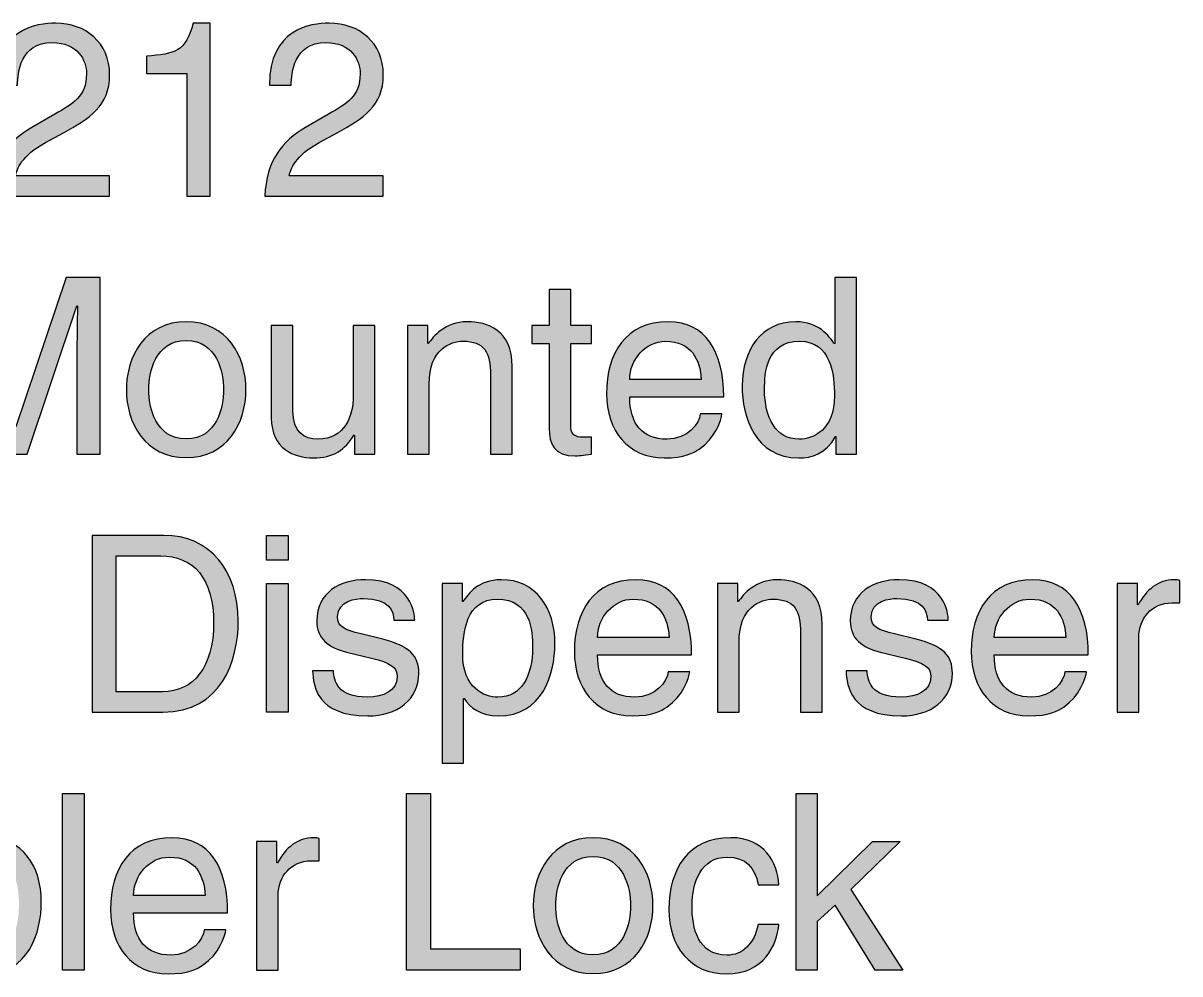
# Model space of a CAD drawing. Extents: x -2 to 117, y 23 to 140.
# Drawn here: x 49.05 to 83.87, y 23.27 to 51.87 of the extents above; entities that cross this region are included whole.
import ezdxf

# ---------------------------------------------------------------- set-up
doc = ezdxf.new("R2010")
doc.units = 0
doc.header["$MEASUREMENT"] = 0
doc.layers.add('MODEL_NAME', color=3, linetype='CONTINUOUS')

# ---------------------------------------------------------------- blocks, each defined once
blk = doc.blocks.new('AI9-BLK1')
at = {"layer": 'MODEL_NAME'}
h = blk.add_hatch(color=2, dxfattribs=at)
edge = h.paths.add_edge_path()
edge.add_spline(control_points=[(1.656, 12.377), (1.656, 14.073), (2.893, 14.244), (3.456, 14.244), (4.36, 14.244), (5.086, 13.659), (5.086, 12.688), (5.086, 11.755), (4.471, 11.362), (3.693, 10.947), (3.693, 10.947), (3.152, 10.651), (3.152, 10.651), (2.441, 10.258), (2.285, 9.851), (2.256, 9.651), (2.256, 9.651), (5.086, 9.651), (5.086, 9.651), (5.086, 9.651), (5.086, 9.036), (5.086, 9.036), (5.086, 9.036), (1.522, 9.036), (1.522, 9.036), (1.559, 10.117), (2.048, 10.695), (2.745, 11.103), (2.745, 11.103), (3.434, 11.503), (3.434, 11.503), (3.989, 11.821), (4.389, 12.036), (4.389, 12.718), (4.389, 13.133), (4.123, 13.659), (3.36, 13.659), (2.374, 13.659), (2.33, 12.74), (2.308, 12.377), (2.308, 12.377), (1.656, 12.377), (1.656, 12.377)], knot_values=[0, 0, 0, 0, 1, 1, 1, 2, 2, 2, 3, 3, 3, 4, 4, 4, 5, 5, 5, 6, 6, 6, 7, 7, 7, 8, 8, 8, 9, 9, 9, 10, 10, 10, 11, 11, 11, 12, 12, 12, 13, 13, 13, 14, 14, 14, 14], degree=3, periodic=0)
h = blk.add_hatch(color=2, dxfattribs=at)
edge = h.paths.add_edge_path()
edge.add_spline(control_points=[(8.108, 9.036), (8.108, 9.036), (7.412, 9.036), (7.412, 9.036), (7.412, 9.036), (7.412, 12.733), (7.412, 12.733), (7.412, 12.733), (6.197, 12.733), (6.197, 12.733), (6.197, 12.733), (6.197, 13.251), (6.197, 13.251), (7.042, 13.311), (7.39, 13.392), (7.597, 14.244), (7.597, 14.244), (8.108, 14.244), (8.108, 14.244), (8.108, 14.244), (8.108, 9.036), (8.108, 9.036)], knot_values=[0, 0, 0, 0, 1, 1, 1, 2, 2, 2, 3, 3, 3, 4, 4, 4, 5, 5, 5, 6, 6, 6, 7, 7, 7, 7], degree=3, periodic=0)
h = blk.add_hatch(color=2, dxfattribs=at)
edge = h.paths.add_edge_path()
edge.add_spline(control_points=[(9.894, 12.377), (9.894, 14.073), (11.131, 14.244), (11.694, 14.244), (12.598, 14.244), (13.324, 13.659), (13.324, 12.688), (13.324, 11.755), (12.709, 11.362), (11.931, 10.947), (11.931, 10.947), (11.39, 10.651), (11.39, 10.651), (10.679, 10.258), (10.523, 9.851), (10.494, 9.651), (10.494, 9.651), (13.324, 9.651), (13.324, 9.651), (13.324, 9.651), (13.324, 9.036), (13.324, 9.036), (13.324, 9.036), (9.76, 9.036), (9.76, 9.036), (9.798, 10.117), (10.286, 10.695), (10.983, 11.103), (10.983, 11.103), (11.672, 11.503), (11.672, 11.503), (12.227, 11.821), (12.627, 12.036), (12.627, 12.718), (12.627, 13.133), (12.361, 13.659), (11.598, 13.659), (10.612, 13.659), (10.568, 12.74), (10.546, 12.377), (10.546, 12.377), (9.894, 12.377), (9.894, 12.377)], knot_values=[0, 0, 0, 0, 1, 1, 1, 2, 2, 2, 3, 3, 3, 4, 4, 4, 5, 5, 5, 6, 6, 6, 7, 7, 7, 8, 8, 8, 9, 9, 9, 10, 10, 10, 11, 11, 11, 12, 12, 12, 13, 13, 13, 14, 14, 14, 14], degree=3, periodic=0)
h = blk.add_hatch(color=2, dxfattribs=at)
edge = h.paths.add_edge_path()
edge.add_spline(control_points=[(4.1, 1.275), (4.1, 1.275), (4.1, 4.416), (4.1, 4.416), (4.1, 4.572), (4.115, 5.246), (4.115, 5.742), (4.115, 5.742), (4.1, 5.742), (4.1, 5.742), (4.1, 5.742), (2.604, 1.275), (2.604, 1.275), (2.604, 1.275), (1.893, 1.275), (1.893, 1.275), (1.893, 1.275), (0.396, 5.735), (0.396, 5.735), (0.396, 5.735), (0.381, 5.735), (0.381, 5.735), (0.381, 5.246), (0.396, 4.572), (0.396, 4.416), (0.396, 4.416), (0.396, 1.275), (0.396, 1.275), (0.396, 1.275), (-0.3, 1.275), (-0.3, 1.275), (-0.3, 1.275), (-0.3, 6.594), (-0.3, 6.594), (-0.3, 6.594), (0.73, 6.594), (0.73, 6.594), (0.73, 6.594), (2.248, 2.097), (2.248, 2.097), (2.248, 2.097), (2.263, 2.097), (2.263, 2.097), (2.263, 2.097), (3.774, 6.594), (3.774, 6.594), (3.774, 6.594), (4.797, 6.594), (4.797, 6.594), (4.797, 6.594), (4.797, 1.275), (4.797, 1.275), (4.797, 1.275), (4.1, 1.275), (4.1, 1.275)], knot_values=[0, 0, 0, 0, 1, 1, 1, 2, 2, 2, 3, 3, 3, 4, 4, 4, 5, 5, 5, 6, 6, 6, 7, 7, 7, 8, 8, 8, 9, 9, 9, 10, 10, 10, 11, 11, 11, 12, 12, 12, 13, 13, 13, 14, 14, 14, 15, 15, 15, 16, 16, 16, 17, 17, 17, 18, 18, 18, 18], degree=3, periodic=0)
h = blk.add_hatch(color=2, dxfattribs=at)
edge = h.paths.add_edge_path(flags=16)
edge.add_spline(control_points=[(25.844, 1.727), (26.259, 1.727), (26.903, 2.001), (26.903, 3.031), (26.903, 3.66), (26.799, 4.675), (25.859, 4.675), (24.851, 4.675), (24.799, 3.72), (24.799, 3.223), (24.799, 2.371), (25.133, 1.727), (25.844, 1.727)], knot_values=[0, 0, 0, 0, 1, 1, 1, 2, 2, 2, 3, 3, 3, 4, 4, 4, 4], degree=3, periodic=0)
edge = h.paths.add_edge_path()
edge.add_spline(control_points=[(27.563, 1.275), (27.563, 1.275), (26.948, 1.275), (26.948, 1.275), (26.948, 1.275), (26.948, 1.808), (26.948, 1.808), (26.948, 1.808), (26.933, 1.808), (26.933, 1.808), (26.651, 1.282), (26.207, 1.164), (25.829, 1.164), (24.51, 1.164), (24.125, 2.401), (24.125, 3.327), (24.125, 4.416), (24.71, 5.26), (25.74, 5.26), (26.444, 5.26), (26.74, 4.823), (26.896, 4.601), (26.896, 4.601), (26.911, 4.601), (26.911, 4.601), (26.911, 4.601), (26.911, 6.594), (26.911, 6.594), (26.911, 6.594), (27.563, 6.594), (27.563, 6.594), (27.563, 6.594), (27.563, 1.275), (27.563, 1.275)], knot_values=[0, 0, 0, 0, 1, 1, 1, 2, 2, 2, 3, 3, 3, 4, 4, 4, 5, 5, 5, 6, 6, 6, 7, 7, 7, 8, 8, 8, 9, 9, 9, 10, 10, 10, 11, 11, 11, 11], degree=3, periodic=0)
h = blk.add_hatch(color=2, dxfattribs=at)
edge = h.paths.add_edge_path()
edge.add_spline(control_points=[(18.969, 4.609), (18.969, 4.609), (18.969, 2.09), (18.969, 2.09), (18.969, 1.786), (19.228, 1.786), (19.362, 1.786), (19.362, 1.786), (19.591, 1.786), (19.591, 1.786), (19.591, 1.786), (19.591, 1.275), (19.591, 1.275), (19.354, 1.253), (19.169, 1.223), (19.102, 1.223), (18.458, 1.223), (18.317, 1.586), (18.317, 2.053), (18.317, 2.053), (18.317, 4.609), (18.317, 4.609), (18.317, 4.609), (17.791, 4.609), (17.791, 4.609), (17.791, 4.609), (17.791, 5.149), (17.791, 5.149), (17.791, 5.149), (18.317, 5.149), (18.317, 5.149), (18.317, 5.149), (18.317, 6.231), (18.317, 6.231), (18.317, 6.231), (18.969, 6.231), (18.969, 6.231), (18.969, 6.231), (18.969, 5.149), (18.969, 5.149), (18.969, 5.149), (19.591, 5.149), (19.591, 5.149), (19.591, 5.149), (19.591, 4.609), (19.591, 4.609), (19.591, 4.609), (18.969, 4.609), (18.969, 4.609)], knot_values=[0, 0, 0, 0, 1, 1, 1, 2, 2, 2, 3, 3, 3, 4, 4, 4, 5, 5, 5, 6, 6, 6, 7, 7, 7, 8, 8, 8, 9, 9, 9, 10, 10, 10, 11, 11, 11, 12, 12, 12, 13, 13, 13, 14, 14, 14, 15, 15, 15, 16, 16, 16, 16], degree=3, periodic=0)
h = blk.add_hatch(color=2, dxfattribs=at)
edge = h.paths.add_edge_path(flags=16)
edge.add_spline(control_points=[(7.39, 1.734), (8.323, 1.734), (8.516, 2.697), (8.516, 3.216), (8.516, 3.734), (8.323, 4.697), (7.39, 4.697), (6.456, 4.697), (6.264, 3.734), (6.264, 3.216), (6.264, 2.697), (6.456, 1.734), (7.39, 1.734)], knot_values=[0, 0, 0, 0, 1, 1, 1, 2, 2, 2, 3, 3, 3, 4, 4, 4, 4], degree=3, periodic=0)
edge = h.paths.add_edge_path()
edge.add_spline(control_points=[(7.39, 5.26), (8.627, 5.26), (9.19, 4.216), (9.19, 3.216), (9.19, 2.216), (8.627, 1.171), (7.39, 1.171), (6.152, 1.171), (5.589, 2.216), (5.589, 3.216), (5.589, 4.216), (6.152, 5.26), (7.39, 5.26)], knot_values=[0, 0, 0, 0, 1, 1, 1, 2, 2, 2, 3, 3, 3, 4, 4, 4, 4], degree=3, periodic=0)
h = blk.add_hatch(color=2, dxfattribs=at)
edge = h.paths.add_edge_path()
edge.add_spline(control_points=[(17.206, 1.275), (17.206, 1.275), (16.554, 1.275), (16.554, 1.275), (16.554, 1.275), (16.554, 3.66), (16.554, 3.66), (16.554, 4.334), (16.361, 4.675), (15.724, 4.675), (15.353, 4.675), (14.702, 4.438), (14.702, 3.386), (14.702, 3.386), (14.702, 1.275), (14.702, 1.275), (14.702, 1.275), (14.05, 1.275), (14.05, 1.275), (14.05, 1.275), (14.05, 5.149), (14.05, 5.149), (14.05, 5.149), (14.665, 5.149), (14.665, 5.149), (14.665, 5.149), (14.665, 4.601), (14.665, 4.601), (14.665, 4.601), (14.68, 4.601), (14.68, 4.601), (14.82, 4.809), (15.183, 5.26), (15.85, 5.26), (16.45, 5.26), (17.206, 5.016), (17.206, 3.912), (17.206, 3.912), (17.206, 1.275), (17.206, 1.275)], knot_values=[0, 0, 0, 0, 1, 1, 1, 2, 2, 2, 3, 3, 3, 4, 4, 4, 5, 5, 5, 6, 6, 6, 7, 7, 7, 8, 8, 8, 9, 9, 9, 10, 10, 10, 11, 11, 11, 12, 12, 12, 13, 13, 13, 13], degree=3, periodic=0)
h = blk.add_hatch(color=2, dxfattribs=at)
edge = h.paths.add_edge_path(flags=16)
edge.add_spline(control_points=[(22.895, 3.519), (22.858, 4.12), (22.606, 4.675), (21.814, 4.675), (21.214, 4.675), (20.74, 4.12), (20.74, 3.519), (20.74, 3.519), (22.895, 3.519), (22.895, 3.519)], knot_values=[0, 0, 0, 0, 1, 1, 1, 2, 2, 2, 3, 3, 3, 3], degree=3, periodic=0)
edge = h.paths.add_edge_path()
edge.add_spline(control_points=[(23.518, 2.49), (23.495, 2.305), (23.318, 1.756), (22.829, 1.43), (22.651, 1.312), (22.399, 1.164), (21.777, 1.164), (20.688, 1.164), (20.043, 1.986), (20.043, 3.105), (20.043, 4.305), (20.621, 5.26), (21.903, 5.26), (23.021, 5.26), (23.569, 4.371), (23.569, 3.001), (23.569, 3.001), (20.74, 3.001), (20.74, 3.001), (20.74, 2.193), (21.117, 1.727), (21.865, 1.727), (22.48, 1.727), (22.843, 2.201), (22.866, 2.49), (22.866, 2.49), (23.518, 2.49), (23.518, 2.49)], knot_values=[0, 0, 0, 0, 1, 1, 1, 2, 2, 2, 3, 3, 3, 4, 4, 4, 5, 5, 5, 6, 6, 6, 7, 7, 7, 8, 8, 8, 9, 9, 9, 9], degree=3, periodic=0)
h = blk.add_hatch(color=2, dxfattribs=at)
edge = h.paths.add_edge_path()
edge.add_spline(control_points=[(12.457, 1.275), (12.457, 1.275), (12.457, 1.838), (12.457, 1.838), (12.457, 1.838), (12.442, 1.853), (12.442, 1.853), (12.168, 1.401), (11.835, 1.164), (11.212, 1.164), (10.642, 1.164), (9.953, 1.438), (9.953, 2.364), (9.953, 2.364), (9.953, 5.149), (9.953, 5.149), (9.953, 5.149), (10.605, 5.149), (10.605, 5.149), (10.605, 5.149), (10.605, 2.579), (10.605, 2.579), (10.605, 1.942), (10.931, 1.727), (11.353, 1.727), (12.175, 1.727), (12.42, 2.453), (12.42, 3.016), (12.42, 3.016), (12.42, 5.149), (12.42, 5.149), (12.42, 5.149), (13.072, 5.149), (13.072, 5.149), (13.072, 5.149), (13.072, 1.275), (13.072, 1.275), (13.072, 1.275), (12.457, 1.275), (12.457, 1.275)], knot_values=[0, 0, 0, 0, 1, 1, 1, 2, 2, 2, 3, 3, 3, 4, 4, 4, 5, 5, 5, 6, 6, 6, 7, 7, 7, 8, 8, 8, 9, 9, 9, 10, 10, 10, 11, 11, 11, 12, 12, 12, 13, 13, 13, 13], degree=3, periodic=0)
h = blk.add_hatch(color=2, dxfattribs=at)
edge = h.paths.add_edge_path(flags=16)
edge.add_spline(control_points=[(5.282, -5.871), (5.282, -5.871), (6.675, -5.871), (6.675, -5.871), (7.608, -5.871), (8.216, -5.138), (8.216, -3.797), (8.216, -2.456), (7.601, -1.782), (6.623, -1.782), (6.623, -1.782), (5.282, -1.782), (5.282, -1.782), (5.282, -1.782), (5.282, -5.871), (5.282, -5.871)], knot_values=[0, 0, 0, 0, 1, 1, 1, 2, 2, 2, 3, 3, 3, 4, 4, 4, 5, 5, 5, 5], degree=3, periodic=0)
edge = h.paths.add_edge_path()
edge.add_spline(control_points=[(4.563, -1.167), (4.563, -1.167), (6.719, -1.167), (6.719, -1.167), (8.105, -1.167), (8.957, -2.219), (8.957, -3.753), (8.957, -4.945), (8.438, -6.486), (6.69, -6.486), (6.69, -6.486), (4.563, -6.486), (4.563, -6.486), (4.563, -6.486), (4.563, -1.167), (4.563, -1.167)], knot_values=[0, 0, 0, 0, 1, 1, 1, 2, 2, 2, 3, 3, 3, 4, 4, 4, 5, 5, 5, 5], degree=3, periodic=0)
h = blk.add_hatch(color=2, dxfattribs=at)
edge = h.paths.add_edge_path()
edge.add_spline(control_points=[(10.46, -6.486), (10.46, -6.486), (9.809, -6.486), (9.809, -6.486), (9.809, -6.486), (9.809, -2.612), (9.809, -2.612), (9.809, -2.612), (10.46, -2.612), (10.46, -2.612), (10.46, -2.612), (10.46, -6.486), (10.46, -6.486)], knot_values=[0, 0, 0, 0, 1, 1, 1, 2, 2, 2, 3, 3, 3, 4, 4, 4, 4], degree=3, periodic=0)
edge = h.paths.add_edge_path()
edge.add_spline(control_points=[(9.809, -1.908), (9.809, -1.908), (9.809, -1.167), (9.809, -1.167), (9.809, -1.167), (10.46, -1.167), (10.46, -1.167), (10.46, -1.167), (10.46, -1.908), (10.46, -1.908), (10.46, -1.908), (9.809, -1.908), (9.809, -1.908)], knot_values=[0, 0, 0, 0, 1, 1, 1, 2, 2, 2, 3, 3, 3, 4, 4, 4, 4], degree=3, periodic=0)
h = blk.add_hatch(color=2, dxfattribs=at)
edge = h.paths.add_edge_path()
edge.add_spline(control_points=[(13.639, -3.716), (13.631, -3.471), (13.542, -3.064), (12.72, -3.064), (12.52, -3.064), (11.949, -3.13), (11.949, -3.612), (11.949, -3.93), (12.15, -4.004), (12.653, -4.13), (12.653, -4.13), (13.305, -4.294), (13.305, -4.294), (14.113, -4.494), (14.394, -4.79), (14.394, -5.316), (14.394, -6.116), (13.735, -6.597), (12.861, -6.597), (11.327, -6.597), (11.216, -5.708), (11.194, -5.242), (11.194, -5.242), (11.824, -5.242), (11.824, -5.242), (11.846, -5.545), (11.935, -6.035), (12.853, -6.035), (13.32, -6.035), (13.742, -5.849), (13.742, -5.42), (13.742, -5.108), (13.527, -5.005), (12.972, -4.864), (12.972, -4.864), (12.216, -4.679), (12.216, -4.679), (11.675, -4.545), (11.32, -4.271), (11.32, -3.738), (11.32, -2.886), (12.023, -2.501), (12.787, -2.501), (14.172, -2.501), (14.268, -3.523), (14.268, -3.716), (14.268, -3.716), (13.639, -3.716), (13.639, -3.716)], knot_values=[0, 0, 0, 0, 1, 1, 1, 2, 2, 2, 3, 3, 3, 4, 4, 4, 5, 5, 5, 6, 6, 6, 7, 7, 7, 8, 8, 8, 9, 9, 9, 10, 10, 10, 11, 11, 11, 12, 12, 12, 13, 13, 13, 14, 14, 14, 15, 15, 15, 16, 16, 16, 16], degree=3, periodic=0)
h = blk.add_hatch(color=2, dxfattribs=at)
edge = h.paths.add_edge_path(flags=16)
edge.add_spline(control_points=[(16.772, -6.035), (17.484, -6.035), (17.817, -5.39), (17.817, -4.538), (17.817, -4.042), (17.765, -3.086), (16.757, -3.086), (15.817, -3.086), (15.713, -4.101), (15.713, -4.731), (15.713, -5.76), (16.357, -6.035), (16.772, -6.035)], knot_values=[0, 0, 0, 0, 1, 1, 1, 2, 2, 2, 3, 3, 3, 4, 4, 4, 4], degree=3, periodic=0)
edge = h.paths.add_edge_path()
edge.add_spline(control_points=[(15.091, -2.612), (15.091, -2.612), (15.706, -2.612), (15.706, -2.612), (15.706, -2.612), (15.706, -3.16), (15.706, -3.16), (15.706, -3.16), (15.72, -3.16), (15.72, -3.16), (15.876, -2.938), (16.172, -2.501), (16.876, -2.501), (17.906, -2.501), (18.491, -3.345), (18.491, -4.434), (18.491, -5.36), (18.106, -6.597), (16.787, -6.597), (16.269, -6.597), (15.928, -6.353), (15.757, -6.079), (15.757, -6.079), (15.742, -6.079), (15.742, -6.079), (15.742, -6.079), (15.742, -8.02), (15.742, -8.02), (15.742, -8.02), (15.091, -8.02), (15.091, -8.02), (15.091, -8.02), (15.091, -2.612), (15.091, -2.612)], knot_values=[0, 0, 0, 0, 1, 1, 1, 2, 2, 2, 3, 3, 3, 4, 4, 4, 5, 5, 5, 6, 6, 6, 7, 7, 7, 8, 8, 8, 9, 9, 9, 10, 10, 10, 11, 11, 11, 11], degree=3, periodic=0)
h = blk.add_hatch(color=2, dxfattribs=at)
edge = h.paths.add_edge_path(flags=16)
edge.add_spline(control_points=[(21.928, -4.242), (21.891, -3.642), (21.639, -3.086), (20.847, -3.086), (20.247, -3.086), (19.773, -3.642), (19.773, -4.242), (19.773, -4.242), (21.928, -4.242), (21.928, -4.242)], knot_values=[0, 0, 0, 0, 1, 1, 1, 2, 2, 2, 3, 3, 3, 3], degree=3, periodic=0)
edge = h.paths.add_edge_path()
edge.add_spline(control_points=[(22.551, -5.271), (22.529, -5.457), (22.351, -6.005), (21.862, -6.331), (21.684, -6.449), (21.432, -6.597), (20.81, -6.597), (19.721, -6.597), (19.076, -5.775), (19.076, -4.656), (19.076, -3.456), (19.654, -2.501), (20.936, -2.501), (22.055, -2.501), (22.603, -3.39), (22.603, -4.76), (22.603, -4.76), (19.773, -4.76), (19.773, -4.76), (19.773, -5.568), (20.15, -6.035), (20.899, -6.035), (21.514, -6.035), (21.876, -5.56), (21.899, -5.271), (21.899, -5.271), (22.551, -5.271), (22.551, -5.271)], knot_values=[0, 0, 0, 0, 1, 1, 1, 2, 2, 2, 3, 3, 3, 4, 4, 4, 5, 5, 5, 6, 6, 6, 7, 7, 7, 8, 8, 8, 9, 9, 9, 9], degree=3, periodic=0)
h = blk.add_hatch(color=2, dxfattribs=at)
edge = h.paths.add_edge_path()
edge.add_spline(control_points=[(26.536, -6.486), (26.536, -6.486), (25.884, -6.486), (25.884, -6.486), (25.884, -6.486), (25.884, -4.101), (25.884, -4.101), (25.884, -3.427), (25.692, -3.086), (25.055, -3.086), (24.684, -3.086), (24.032, -3.323), (24.032, -4.375), (24.032, -4.375), (24.032, -6.486), (24.032, -6.486), (24.032, -6.486), (23.381, -6.486), (23.381, -6.486), (23.381, -6.486), (23.381, -2.612), (23.381, -2.612), (23.381, -2.612), (23.996, -2.612), (23.996, -2.612), (23.996, -2.612), (23.996, -3.16), (23.996, -3.16), (23.996, -3.16), (24.01, -3.16), (24.01, -3.16), (24.151, -2.953), (24.514, -2.501), (25.181, -2.501), (25.781, -2.501), (26.536, -2.745), (26.536, -3.849), (26.536, -3.849), (26.536, -6.486), (26.536, -6.486)], knot_values=[0, 0, 0, 0, 1, 1, 1, 2, 2, 2, 3, 3, 3, 4, 4, 4, 5, 5, 5, 6, 6, 6, 7, 7, 7, 8, 8, 8, 9, 9, 9, 10, 10, 10, 11, 11, 11, 12, 12, 12, 13, 13, 13, 13], degree=3, periodic=0)
h = blk.add_hatch(color=2, dxfattribs=at)
edge = h.paths.add_edge_path()
edge.add_spline(control_points=[(29.7, -3.716), (29.692, -3.471), (29.603, -3.064), (28.781, -3.064), (28.581, -3.064), (28.011, -3.13), (28.011, -3.612), (28.011, -3.93), (28.211, -4.004), (28.715, -4.13), (28.715, -4.13), (29.366, -4.294), (29.366, -4.294), (30.174, -4.494), (30.455, -4.79), (30.455, -5.316), (30.455, -6.116), (29.796, -6.597), (28.922, -6.597), (27.388, -6.597), (27.277, -5.708), (27.255, -5.242), (27.255, -5.242), (27.885, -5.242), (27.885, -5.242), (27.907, -5.545), (27.996, -6.035), (28.914, -6.035), (29.381, -6.035), (29.804, -5.849), (29.804, -5.42), (29.804, -5.108), (29.589, -5.005), (29.033, -4.864), (29.033, -4.864), (28.277, -4.679), (28.277, -4.679), (27.737, -4.545), (27.381, -4.271), (27.381, -3.738), (27.381, -2.886), (28.085, -2.501), (28.848, -2.501), (30.233, -2.501), (30.329, -3.523), (30.329, -3.716), (30.329, -3.716), (29.7, -3.716), (29.7, -3.716)], knot_values=[0, 0, 0, 0, 1, 1, 1, 2, 2, 2, 3, 3, 3, 4, 4, 4, 5, 5, 5, 6, 6, 6, 7, 7, 7, 8, 8, 8, 9, 9, 9, 10, 10, 10, 11, 11, 11, 12, 12, 12, 13, 13, 13, 14, 14, 14, 15, 15, 15, 16, 16, 16, 16], degree=3, periodic=0)
h = blk.add_hatch(color=2, dxfattribs=at)
edge = h.paths.add_edge_path(flags=16)
edge.add_spline(control_points=[(33.871, -4.242), (33.834, -3.642), (33.582, -3.086), (32.789, -3.086), (32.189, -3.086), (31.715, -3.642), (31.715, -4.242), (31.715, -4.242), (33.871, -4.242), (33.871, -4.242)], knot_values=[0, 0, 0, 0, 1, 1, 1, 2, 2, 2, 3, 3, 3, 3], degree=3, periodic=0)
edge = h.paths.add_edge_path()
edge.add_spline(control_points=[(34.493, -5.271), (34.471, -5.457), (34.293, -6.005), (33.804, -6.331), (33.626, -6.449), (33.374, -6.597), (32.752, -6.597), (31.663, -6.597), (31.018, -5.775), (31.018, -4.656), (31.018, -3.456), (31.596, -2.501), (32.878, -2.501), (33.997, -2.501), (34.545, -3.39), (34.545, -4.76), (34.545, -4.76), (31.715, -4.76), (31.715, -4.76), (31.715, -5.568), (32.093, -6.035), (32.841, -6.035), (33.456, -6.035), (33.819, -5.56), (33.841, -5.271), (33.841, -5.271), (34.493, -5.271), (34.493, -5.271)], knot_values=[0, 0, 0, 0, 1, 1, 1, 2, 2, 2, 3, 3, 3, 4, 4, 4, 5, 5, 5, 6, 6, 6, 7, 7, 7, 8, 8, 8, 9, 9, 9, 9], degree=3, periodic=0)
h = blk.add_hatch(color=2, dxfattribs=at)
edge = h.paths.add_edge_path()
edge.add_spline(control_points=[(36.064, -6.486), (36.064, -6.486), (35.412, -6.486), (35.412, -6.486), (35.412, -6.486), (35.412, -2.612), (35.412, -2.612), (35.412, -2.612), (36.026, -2.612), (36.026, -2.612), (36.026, -2.612), (36.026, -3.256), (36.026, -3.256), (36.026, -3.256), (36.041, -3.256), (36.041, -3.256), (36.301, -2.804), (36.641, -2.501), (37.13, -2.501), (37.212, -2.501), (37.249, -2.508), (37.301, -2.523), (37.301, -2.523), (37.301, -3.197), (37.301, -3.197), (37.301, -3.197), (37.056, -3.197), (37.056, -3.197), (36.449, -3.197), (36.064, -3.671), (36.064, -4.234), (36.064, -4.234), (36.064, -6.486), (36.064, -6.486)], knot_values=[0, 0, 0, 0, 1, 1, 1, 2, 2, 2, 3, 3, 3, 4, 4, 4, 5, 5, 5, 6, 6, 6, 7, 7, 7, 8, 8, 8, 9, 9, 9, 10, 10, 10, 11, 11, 11, 11], degree=3, periodic=0)
h = blk.add_hatch(color=2, dxfattribs=at)
edge = h.paths.add_edge_path(flags=16)
edge.add_spline(control_points=[(1.296, -10.847), (0.355, -10.847), (0.252, -11.862), (0.252, -12.492), (0.252, -13.521), (0.896, -13.796), (1.311, -13.796), (2.022, -13.796), (2.356, -13.151), (2.356, -12.299), (2.356, -11.803), (2.304, -10.847), (1.296, -10.847)], knot_values=[0, 0, 0, 0, 1, 1, 1, 2, 2, 2, 3, 3, 3, 4, 4, 4, 4], degree=3, periodic=0)
edge = h.paths.add_edge_path()
edge.add_spline(control_points=[(-0.371, -14.247), (-0.371, -14.247), (-0.371, -8.928), (-0.371, -8.928), (-0.371, -8.928), (0.281, -8.928), (0.281, -8.928), (0.281, -8.928), (0.281, -10.862), (0.281, -10.862), (0.281, -10.862), (0.296, -10.862), (0.296, -10.862), (0.578, -10.454), (0.963, -10.269), (1.415, -10.262), (2.445, -10.262), (3.03, -11.106), (3.03, -12.195), (3.03, -13.121), (2.645, -14.359), (1.326, -14.359), (0.667, -14.359), (0.392, -13.981), (0.259, -13.766), (0.259, -13.766), (0.244, -13.766), (0.244, -13.766), (0.244, -13.766), (0.244, -14.247), (0.244, -14.247), (0.244, -14.247), (-0.371, -14.247), (-0.371, -14.247)], knot_values=[0, 0, 0, 0, 1, 1, 1, 2, 2, 2, 3, 3, 3, 4, 4, 4, 5, 5, 5, 6, 6, 6, 7, 7, 7, 8, 8, 8, 9, 9, 9, 10, 10, 10, 11, 11, 11, 11], degree=3, periodic=0)
h = blk.add_hatch(color=2, dxfattribs=at)
edge = h.paths.add_edge_path()
edge.add_spline(control_points=[(4.319, -14.247), (4.319, -14.247), (3.667, -14.247), (3.667, -14.247), (3.667, -14.247), (3.667, -8.928), (3.667, -8.928), (3.667, -8.928), (4.319, -8.928), (4.319, -8.928), (4.319, -8.928), (4.319, -14.247), (4.319, -14.247)], knot_values=[0, 0, 0, 0, 1, 1, 1, 2, 2, 2, 3, 3, 3, 4, 4, 4, 4], degree=3, periodic=0)
h = blk.add_hatch(color=2, dxfattribs=at)
edge = h.paths.add_edge_path()
edge.add_spline(control_points=[(14.742, -13.61), (14.742, -13.61), (17.439, -13.61), (17.439, -13.61), (17.439, -13.61), (17.439, -14.247), (17.439, -14.247), (17.439, -14.247), (14.024, -14.247), (14.024, -14.247), (14.024, -14.247), (14.024, -8.928), (14.024, -8.928), (14.024, -8.928), (14.742, -8.928), (14.742, -8.928), (14.742, -8.928), (14.742, -13.61), (14.742, -13.61)], knot_values=[0, 0, 0, 0, 1, 1, 1, 2, 2, 2, 3, 3, 3, 4, 4, 4, 5, 5, 5, 6, 6, 6, 6], degree=3, periodic=0)
h = blk.add_hatch(color=2, dxfattribs=at)
edge = h.paths.add_edge_path()
edge.add_spline(control_points=[(28.966, -14.247), (28.966, -14.247), (28.129, -14.247), (28.129, -14.247), (28.129, -14.247), (26.922, -12.291), (26.922, -12.291), (26.922, -12.291), (26.381, -12.781), (26.381, -12.781), (26.381, -12.781), (26.381, -14.247), (26.381, -14.247), (26.381, -14.247), (25.751, -14.247), (25.751, -14.247), (25.751, -14.247), (25.751, -8.928), (25.751, -8.928), (25.751, -8.928), (26.381, -8.928), (26.381, -8.928), (26.381, -8.928), (26.381, -12.01), (26.381, -12.01), (26.381, -12.01), (28.048, -10.373), (28.048, -10.373), (28.048, -10.373), (28.878, -10.373), (28.878, -10.373), (28.878, -10.373), (27.396, -11.817), (27.396, -11.817), (27.396, -11.817), (28.966, -14.247), (28.966, -14.247)], knot_values=[0, 0, 0, 0, 1, 1, 1, 2, 2, 2, 3, 3, 3, 4, 4, 4, 5, 5, 5, 6, 6, 6, 7, 7, 7, 8, 8, 8, 9, 9, 9, 10, 10, 10, 11, 11, 11, 12, 12, 12, 12], degree=3, periodic=0)
h = blk.add_hatch(color=2, dxfattribs=at)
edge = h.paths.add_edge_path(flags=16)
edge.add_spline(control_points=[(7.964, -12.003), (7.927, -11.403), (7.675, -10.847), (6.882, -10.847), (6.282, -10.847), (5.808, -11.403), (5.808, -12.003), (5.808, -12.003), (7.964, -12.003), (7.964, -12.003)], knot_values=[0, 0, 0, 0, 1, 1, 1, 2, 2, 2, 3, 3, 3, 3], degree=3, periodic=0)
edge = h.paths.add_edge_path()
edge.add_spline(control_points=[(8.586, -13.033), (8.564, -13.218), (8.386, -13.766), (7.897, -14.092), (7.719, -14.21), (7.467, -14.359), (6.845, -14.359), (5.756, -14.359), (5.112, -13.536), (5.112, -12.418), (5.112, -11.217), (5.689, -10.262), (6.971, -10.262), (8.09, -10.262), (8.638, -11.151), (8.638, -12.521), (8.638, -12.521), (5.808, -12.521), (5.808, -12.521), (5.808, -13.329), (6.186, -13.796), (6.934, -13.796), (7.549, -13.796), (7.912, -13.321), (7.934, -13.033), (7.934, -13.033), (8.586, -13.033), (8.586, -13.033)], knot_values=[0, 0, 0, 0, 1, 1, 1, 2, 2, 2, 3, 3, 3, 4, 4, 4, 5, 5, 5, 6, 6, 6, 7, 7, 7, 8, 8, 8, 9, 9, 9, 9], degree=3, periodic=0)
h = blk.add_hatch(color=2, dxfattribs=at)
edge = h.paths.add_edge_path()
edge.add_spline(control_points=[(10.157, -14.247), (10.157, -14.247), (9.505, -14.247), (9.505, -14.247), (9.505, -14.247), (9.505, -10.373), (9.505, -10.373), (9.505, -10.373), (10.12, -10.373), (10.12, -10.373), (10.12, -10.373), (10.12, -11.018), (10.12, -11.018), (10.12, -11.018), (10.135, -11.018), (10.135, -11.018), (10.394, -10.566), (10.735, -10.262), (11.224, -10.262), (11.305, -10.262), (11.342, -10.269), (11.394, -10.284), (11.394, -10.284), (11.394, -10.958), (11.394, -10.958), (11.394, -10.958), (11.149, -10.958), (11.149, -10.958), (10.542, -10.958), (10.157, -11.432), (10.157, -11.995), (10.157, -11.995), (10.157, -14.247), (10.157, -14.247)], knot_values=[0, 0, 0, 0, 1, 1, 1, 2, 2, 2, 3, 3, 3, 4, 4, 4, 5, 5, 5, 6, 6, 6, 7, 7, 7, 8, 8, 8, 9, 9, 9, 10, 10, 10, 11, 11, 11, 11], degree=3, periodic=0)
h = blk.add_hatch(color=2, dxfattribs=at)
edge = h.paths.add_edge_path(flags=16)
edge.add_spline(control_points=[(19.639, -13.788), (20.573, -13.788), (20.765, -12.825), (20.765, -12.306), (20.765, -11.788), (20.573, -10.825), (19.639, -10.825), (18.706, -10.825), (18.513, -11.788), (18.513, -12.306), (18.513, -12.825), (18.706, -13.788), (19.639, -13.788)], knot_values=[0, 0, 0, 0, 1, 1, 1, 2, 2, 2, 3, 3, 3, 4, 4, 4, 4], degree=3, periodic=0)
edge = h.paths.add_edge_path()
edge.add_spline(control_points=[(19.639, -10.262), (20.876, -10.262), (21.44, -11.306), (21.44, -12.306), (21.44, -13.307), (20.876, -14.351), (19.639, -14.351), (18.402, -14.351), (17.839, -13.307), (17.839, -12.306), (17.839, -11.306), (18.402, -10.262), (19.639, -10.262)], knot_values=[0, 0, 0, 0, 1, 1, 1, 2, 2, 2, 3, 3, 3, 4, 4, 4, 4], degree=3, periodic=0)
h = blk.add_hatch(color=2, dxfattribs=at)
edge = h.paths.add_edge_path()
edge.add_spline(control_points=[(24.603, -11.677), (24.521, -11.158), (24.233, -10.847), (23.684, -10.847), (22.877, -10.847), (22.617, -11.618), (22.617, -12.306), (22.617, -12.973), (22.78, -13.796), (23.677, -13.796), (24.114, -13.796), (24.492, -13.47), (24.603, -12.877), (24.603, -12.877), (25.233, -12.877), (25.233, -12.877), (25.166, -13.492), (24.788, -14.359), (23.654, -14.359), (22.565, -14.359), (21.921, -13.536), (21.921, -12.418), (21.921, -11.217), (22.499, -10.262), (23.781, -10.262), (24.795, -10.262), (25.181, -11.003), (25.233, -11.677), (25.233, -11.677), (24.603, -11.677), (24.603, -11.677)], knot_values=[0, 0, 0, 0, 1, 1, 1, 2, 2, 2, 3, 3, 3, 4, 4, 4, 5, 5, 5, 6, 6, 6, 7, 7, 7, 8, 8, 8, 9, 9, 9, 10, 10, 10, 10], degree=3, periodic=0)
at = {"layer": 'MODEL_NAME', "color": 2}
for points in [[(9.809, -1.908), (9.809, -1.167), (10.46, -1.167), (10.46, -1.908)], [(10.46, -6.486), (9.809, -6.486), (9.809, -2.612), (10.46, -2.612)], [(4.319, -14.247), (3.667, -14.247), (3.667, -8.928), (4.319, -8.928)], [(14.742, -13.61), (17.439, -13.61), (17.439, -14.247), (14.024, -14.247), (14.024, -8.928), (14.742, -8.928)], [(28.966, -14.247), (28.129, -14.247), (26.922, -12.291), (26.381, -12.781), (26.381, -14.247), (25.751, -14.247), (25.751, -8.928), (26.381, -8.928), (26.381, -12.01), (28.048, -10.373), (28.878, -10.373), (27.396, -11.817)]]:
    blk.add_lwpolyline(points, close=True, dxfattribs=at)
for points, knots in [([(1.656, 12.377), (1.656, 14.073), (2.893, 14.244), (3.456, 14.244), (4.36, 14.244), (5.086, 13.659), (5.086, 12.688), (5.086, 11.755), (4.471, 11.362), (3.693, 10.947), (3.693, 10.947), (3.152, 10.651), (3.152, 10.651), (2.441, 10.258), (2.285, 9.851), (2.256, 9.651), (2.256, 9.651), (5.086, 9.651), (5.086, 9.651), (5.086, 9.651), (5.086, 9.036), (5.086, 9.036), (5.086, 9.036), (1.522, 9.036), (1.522, 9.036), (1.559, 10.117), (2.048, 10.695), (2.745, 11.103), (2.745, 11.103), (3.434, 11.503), (3.434, 11.503), (3.989, 11.821), (4.389, 12.036), (4.389, 12.718), (4.389, 13.133), (4.123, 13.659), (3.36, 13.659), (2.374, 13.659), (2.33, 12.74), (2.308, 12.377), (2.308, 12.377), (1.656, 12.377), (1.656, 12.377)], [0, 0, 0, 0, 1, 1, 1, 2, 2, 2, 3, 3, 3, 4, 4, 4, 5, 5, 5, 6, 6, 6, 7, 7, 7, 8, 8, 8, 9, 9, 9, 10, 10, 10, 11, 11, 11, 12, 12, 12, 13, 13, 13, 14, 14, 14, 14]), ([(8.108, 9.036), (8.108, 9.036), (7.412, 9.036), (7.412, 9.036), (7.412, 9.036), (7.412, 12.733), (7.412, 12.733), (7.412, 12.733), (6.197, 12.733), (6.197, 12.733), (6.197, 12.733), (6.197, 13.251), (6.197, 13.251), (7.042, 13.311), (7.39, 13.392), (7.597, 14.244), (7.597, 14.244), (8.108, 14.244), (8.108, 14.244), (8.108, 14.244), (8.108, 9.036), (8.108, 9.036)], [0, 0, 0, 0, 1, 1, 1, 2, 2, 2, 3, 3, 3, 4, 4, 4, 5, 5, 5, 6, 6, 6, 7, 7, 7, 7]), ([(9.894, 12.377), (9.894, 14.073), (11.131, 14.244), (11.694, 14.244), (12.598, 14.244), (13.324, 13.659), (13.324, 12.688), (13.324, 11.755), (12.709, 11.362), (11.931, 10.947), (11.931, 10.947), (11.39, 10.651), (11.39, 10.651), (10.679, 10.258), (10.523, 9.851), (10.494, 9.651), (10.494, 9.651), (13.324, 9.651), (13.324, 9.651), (13.324, 9.651), (13.324, 9.036), (13.324, 9.036), (13.324, 9.036), (9.76, 9.036), (9.76, 9.036), (9.798, 10.117), (10.286, 10.695), (10.983, 11.103), (10.983, 11.103), (11.672, 11.503), (11.672, 11.503), (12.227, 11.821), (12.627, 12.036), (12.627, 12.718), (12.627, 13.133), (12.361, 13.659), (11.598, 13.659), (10.612, 13.659), (10.568, 12.74), (10.546, 12.377), (10.546, 12.377), (9.894, 12.377), (9.894, 12.377)], [0, 0, 0, 0, 1, 1, 1, 2, 2, 2, 3, 3, 3, 4, 4, 4, 5, 5, 5, 6, 6, 6, 7, 7, 7, 8, 8, 8, 9, 9, 9, 10, 10, 10, 11, 11, 11, 12, 12, 12, 13, 13, 13, 14, 14, 14, 14]), ([(4.1, 1.275), (4.1, 1.275), (4.1, 4.416), (4.1, 4.416), (4.1, 4.572), (4.115, 5.246), (4.115, 5.742), (4.115, 5.742), (4.1, 5.742), (4.1, 5.742), (4.1, 5.742), (2.604, 1.275), (2.604, 1.275), (2.604, 1.275), (1.893, 1.275), (1.893, 1.275), (1.893, 1.275), (0.396, 5.735), (0.396, 5.735), (0.396, 5.735), (0.381, 5.735), (0.381, 5.735), (0.381, 5.246), (0.396, 4.572), (0.396, 4.416), (0.396, 4.416), (0.396, 1.275), (0.396, 1.275), (0.396, 1.275), (-0.3, 1.275), (-0.3, 1.275), (-0.3, 1.275), (-0.3, 6.594), (-0.3, 6.594), (-0.3, 6.594), (0.73, 6.594), (0.73, 6.594), (0.73, 6.594), (2.248, 2.097), (2.248, 2.097), (2.248, 2.097), (2.263, 2.097), (2.263, 2.097), (2.263, 2.097), (3.774, 6.594), (3.774, 6.594), (3.774, 6.594), (4.797, 6.594), (4.797, 6.594), (4.797, 6.594), (4.797, 1.275), (4.797, 1.275), (4.797, 1.275), (4.1, 1.275), (4.1, 1.275)], [0, 0, 0, 0, 1, 1, 1, 2, 2, 2, 3, 3, 3, 4, 4, 4, 5, 5, 5, 6, 6, 6, 7, 7, 7, 8, 8, 8, 9, 9, 9, 10, 10, 10, 11, 11, 11, 12, 12, 12, 13, 13, 13, 14, 14, 14, 15, 15, 15, 16, 16, 16, 17, 17, 17, 18, 18, 18, 18]), ([(27.563, 1.275), (27.563, 1.275), (26.948, 1.275), (26.948, 1.275), (26.948, 1.275), (26.948, 1.808), (26.948, 1.808), (26.948, 1.808), (26.933, 1.808), (26.933, 1.808), (26.651, 1.282), (26.207, 1.164), (25.829, 1.164), (24.51, 1.164), (24.125, 2.401), (24.125, 3.327), (24.125, 4.416), (24.71, 5.26), (25.74, 5.26), (26.444, 5.26), (26.74, 4.823), (26.896, 4.601), (26.896, 4.601), (26.911, 4.601), (26.911, 4.601), (26.911, 4.601), (26.911, 6.594), (26.911, 6.594), (26.911, 6.594), (27.563, 6.594), (27.563, 6.594), (27.563, 6.594), (27.563, 1.275), (27.563, 1.275)], [0, 0, 0, 0, 1, 1, 1, 2, 2, 2, 3, 3, 3, 4, 4, 4, 5, 5, 5, 6, 6, 6, 7, 7, 7, 8, 8, 8, 9, 9, 9, 10, 10, 10, 11, 11, 11, 11]), ([(18.969, 4.609), (18.969, 4.609), (18.969, 2.09), (18.969, 2.09), (18.969, 1.786), (19.228, 1.786), (19.362, 1.786), (19.362, 1.786), (19.591, 1.786), (19.591, 1.786), (19.591, 1.786), (19.591, 1.275), (19.591, 1.275), (19.354, 1.253), (19.169, 1.223), (19.102, 1.223), (18.458, 1.223), (18.317, 1.586), (18.317, 2.053), (18.317, 2.053), (18.317, 4.609), (18.317, 4.609), (18.317, 4.609), (17.791, 4.609), (17.791, 4.609), (17.791, 4.609), (17.791, 5.149), (17.791, 5.149), (17.791, 5.149), (18.317, 5.149), (18.317, 5.149), (18.317, 5.149), (18.317, 6.231), (18.317, 6.231), (18.317, 6.231), (18.969, 6.231), (18.969, 6.231), (18.969, 6.231), (18.969, 5.149), (18.969, 5.149), (18.969, 5.149), (19.591, 5.149), (19.591, 5.149), (19.591, 5.149), (19.591, 4.609), (19.591, 4.609), (19.591, 4.609), (18.969, 4.609), (18.969, 4.609)], [0, 0, 0, 0, 1, 1, 1, 2, 2, 2, 3, 3, 3, 4, 4, 4, 5, 5, 5, 6, 6, 6, 7, 7, 7, 8, 8, 8, 9, 9, 9, 10, 10, 10, 11, 11, 11, 12, 12, 12, 13, 13, 13, 14, 14, 14, 15, 15, 15, 16, 16, 16, 16]), ([(7.39, 5.26), (8.627, 5.26), (9.19, 4.216), (9.19, 3.216), (9.19, 2.216), (8.627, 1.171), (7.39, 1.171), (6.152, 1.171), (5.589, 2.216), (5.589, 3.216), (5.589, 4.216), (6.152, 5.26), (7.39, 5.26)], [0, 0, 0, 0, 1, 1, 1, 2, 2, 2, 3, 3, 3, 4, 4, 4, 4]), ([(17.206, 1.275), (17.206, 1.275), (16.554, 1.275), (16.554, 1.275), (16.554, 1.275), (16.554, 3.66), (16.554, 3.66), (16.554, 4.334), (16.361, 4.675), (15.724, 4.675), (15.353, 4.675), (14.702, 4.438), (14.702, 3.386), (14.702, 3.386), (14.702, 1.275), (14.702, 1.275), (14.702, 1.275), (14.05, 1.275), (14.05, 1.275), (14.05, 1.275), (14.05, 5.149), (14.05, 5.149), (14.05, 5.149), (14.665, 5.149), (14.665, 5.149), (14.665, 5.149), (14.665, 4.601), (14.665, 4.601), (14.665, 4.601), (14.68, 4.601), (14.68, 4.601), (14.82, 4.809), (15.183, 5.26), (15.85, 5.26), (16.45, 5.26), (17.206, 5.016), (17.206, 3.912), (17.206, 3.912), (17.206, 1.275), (17.206, 1.275)], [0, 0, 0, 0, 1, 1, 1, 2, 2, 2, 3, 3, 3, 4, 4, 4, 5, 5, 5, 6, 6, 6, 7, 7, 7, 8, 8, 8, 9, 9, 9, 10, 10, 10, 11, 11, 11, 12, 12, 12, 13, 13, 13, 13]), ([(23.518, 2.49), (23.495, 2.305), (23.318, 1.756), (22.829, 1.43), (22.651, 1.312), (22.399, 1.164), (21.777, 1.164), (20.688, 1.164), (20.043, 1.986), (20.043, 3.105), (20.043, 4.305), (20.621, 5.26), (21.903, 5.26), (23.021, 5.26), (23.569, 4.371), (23.569, 3.001), (23.569, 3.001), (20.74, 3.001), (20.74, 3.001), (20.74, 2.193), (21.117, 1.727), (21.865, 1.727), (22.48, 1.727), (22.843, 2.201), (22.866, 2.49), (22.866, 2.49), (23.518, 2.49), (23.518, 2.49)], [0, 0, 0, 0, 1, 1, 1, 2, 2, 2, 3, 3, 3, 4, 4, 4, 5, 5, 5, 6, 6, 6, 7, 7, 7, 8, 8, 8, 9, 9, 9, 9]), ([(12.457, 1.275), (12.457, 1.275), (12.457, 1.838), (12.457, 1.838), (12.457, 1.838), (12.442, 1.853), (12.442, 1.853), (12.168, 1.401), (11.835, 1.164), (11.212, 1.164), (10.642, 1.164), (9.953, 1.438), (9.953, 2.364), (9.953, 2.364), (9.953, 5.149), (9.953, 5.149), (9.953, 5.149), (10.605, 5.149), (10.605, 5.149), (10.605, 5.149), (10.605, 2.579), (10.605, 2.579), (10.605, 1.942), (10.931, 1.727), (11.353, 1.727), (12.175, 1.727), (12.42, 2.453), (12.42, 3.016), (12.42, 3.016), (12.42, 5.149), (12.42, 5.149), (12.42, 5.149), (13.072, 5.149), (13.072, 5.149), (13.072, 5.149), (13.072, 1.275), (13.072, 1.275), (13.072, 1.275), (12.457, 1.275), (12.457, 1.275)], [0, 0, 0, 0, 1, 1, 1, 2, 2, 2, 3, 3, 3, 4, 4, 4, 5, 5, 5, 6, 6, 6, 7, 7, 7, 8, 8, 8, 9, 9, 9, 10, 10, 10, 11, 11, 11, 12, 12, 12, 13, 13, 13, 13]), ([(7.39, 1.734), (8.323, 1.734), (8.516, 2.697), (8.516, 3.216), (8.516, 3.734), (8.323, 4.697), (7.39, 4.697), (6.456, 4.697), (6.264, 3.734), (6.264, 3.216), (6.264, 2.697), (6.456, 1.734), (7.39, 1.734)], [0, 0, 0, 0, 1, 1, 1, 2, 2, 2, 3, 3, 3, 4, 4, 4, 4]), ([(22.895, 3.519), (22.858, 4.12), (22.606, 4.675), (21.814, 4.675), (21.214, 4.675), (20.74, 4.12), (20.74, 3.519), (20.74, 3.519), (22.895, 3.519), (22.895, 3.519)], [0, 0, 0, 0, 1, 1, 1, 2, 2, 2, 3, 3, 3, 3]), ([(25.844, 1.727), (26.259, 1.727), (26.903, 2.001), (26.903, 3.031), (26.903, 3.66), (26.799, 4.675), (25.859, 4.675), (24.851, 4.675), (24.799, 3.72), (24.799, 3.223), (24.799, 2.371), (25.133, 1.727), (25.844, 1.727)], [0, 0, 0, 0, 1, 1, 1, 2, 2, 2, 3, 3, 3, 4, 4, 4, 4]), ([(4.563, -1.167), (4.563, -1.167), (6.719, -1.167), (6.719, -1.167), (8.105, -1.167), (8.957, -2.219), (8.957, -3.753), (8.957, -4.945), (8.438, -6.486), (6.69, -6.486), (6.69, -6.486), (4.563, -6.486), (4.563, -6.486), (4.563, -6.486), (4.563, -1.167), (4.563, -1.167)], [0, 0, 0, 0, 1, 1, 1, 2, 2, 2, 3, 3, 3, 4, 4, 4, 5, 5, 5, 5]), ([(5.282, -5.871), (5.282, -5.871), (6.675, -5.871), (6.675, -5.871), (7.608, -5.871), (8.216, -5.138), (8.216, -3.797), (8.216, -2.456), (7.601, -1.782), (6.623, -1.782), (6.623, -1.782), (5.282, -1.782), (5.282, -1.782), (5.282, -1.782), (5.282, -5.871), (5.282, -5.871)], [0, 0, 0, 0, 1, 1, 1, 2, 2, 2, 3, 3, 3, 4, 4, 4, 5, 5, 5, 5]), ([(13.639, -3.716), (13.631, -3.471), (13.542, -3.064), (12.72, -3.064), (12.52, -3.064), (11.949, -3.13), (11.949, -3.612), (11.949, -3.93), (12.15, -4.004), (12.653, -4.13), (12.653, -4.13), (13.305, -4.294), (13.305, -4.294), (14.113, -4.494), (14.394, -4.79), (14.394, -5.316), (14.394, -6.116), (13.735, -6.597), (12.861, -6.597), (11.327, -6.597), (11.216, -5.708), (11.194, -5.242), (11.194, -5.242), (11.824, -5.242), (11.824, -5.242), (11.846, -5.545), (11.935, -6.035), (12.853, -6.035), (13.32, -6.035), (13.742, -5.849), (13.742, -5.42), (13.742, -5.108), (13.527, -5.005), (12.972, -4.864), (12.972, -4.864), (12.216, -4.679), (12.216, -4.679), (11.675, -4.545), (11.32, -4.271), (11.32, -3.738), (11.32, -2.886), (12.023, -2.501), (12.787, -2.501), (14.172, -2.501), (14.268, -3.523), (14.268, -3.716), (14.268, -3.716), (13.639, -3.716), (13.639, -3.716)], [0, 0, 0, 0, 1, 1, 1, 2, 2, 2, 3, 3, 3, 4, 4, 4, 5, 5, 5, 6, 6, 6, 7, 7, 7, 8, 8, 8, 9, 9, 9, 10, 10, 10, 11, 11, 11, 12, 12, 12, 13, 13, 13, 14, 14, 14, 15, 15, 15, 16, 16, 16, 16]), ([(15.091, -2.612), (15.091, -2.612), (15.706, -2.612), (15.706, -2.612), (15.706, -2.612), (15.706, -3.16), (15.706, -3.16), (15.706, -3.16), (15.72, -3.16), (15.72, -3.16), (15.876, -2.938), (16.172, -2.501), (16.876, -2.501), (17.906, -2.501), (18.491, -3.345), (18.491, -4.434), (18.491, -5.36), (18.106, -6.597), (16.787, -6.597), (16.269, -6.597), (15.928, -6.353), (15.757, -6.079), (15.757, -6.079), (15.742, -6.079), (15.742, -6.079), (15.742, -6.079), (15.742, -8.02), (15.742, -8.02), (15.742, -8.02), (15.091, -8.02), (15.091, -8.02), (15.091, -8.02), (15.091, -2.612), (15.091, -2.612)], [0, 0, 0, 0, 1, 1, 1, 2, 2, 2, 3, 3, 3, 4, 4, 4, 5, 5, 5, 6, 6, 6, 7, 7, 7, 8, 8, 8, 9, 9, 9, 10, 10, 10, 11, 11, 11, 11]), ([(22.551, -5.271), (22.529, -5.457), (22.351, -6.005), (21.862, -6.331), (21.684, -6.449), (21.432, -6.597), (20.81, -6.597), (19.721, -6.597), (19.076, -5.775), (19.076, -4.656), (19.076, -3.456), (19.654, -2.501), (20.936, -2.501), (22.055, -2.501), (22.603, -3.39), (22.603, -4.76), (22.603, -4.76), (19.773, -4.76), (19.773, -4.76), (19.773, -5.568), (20.15, -6.035), (20.899, -6.035), (21.514, -6.035), (21.876, -5.56), (21.899, -5.271), (21.899, -5.271), (22.551, -5.271), (22.551, -5.271)], [0, 0, 0, 0, 1, 1, 1, 2, 2, 2, 3, 3, 3, 4, 4, 4, 5, 5, 5, 6, 6, 6, 7, 7, 7, 8, 8, 8, 9, 9, 9, 9]), ([(26.536, -6.486), (26.536, -6.486), (25.884, -6.486), (25.884, -6.486), (25.884, -6.486), (25.884, -4.101), (25.884, -4.101), (25.884, -3.427), (25.692, -3.086), (25.055, -3.086), (24.684, -3.086), (24.032, -3.323), (24.032, -4.375), (24.032, -4.375), (24.032, -6.486), (24.032, -6.486), (24.032, -6.486), (23.381, -6.486), (23.381, -6.486), (23.381, -6.486), (23.381, -2.612), (23.381, -2.612), (23.381, -2.612), (23.996, -2.612), (23.996, -2.612), (23.996, -2.612), (23.996, -3.16), (23.996, -3.16), (23.996, -3.16), (24.01, -3.16), (24.01, -3.16), (24.151, -2.953), (24.514, -2.501), (25.181, -2.501), (25.781, -2.501), (26.536, -2.745), (26.536, -3.849), (26.536, -3.849), (26.536, -6.486), (26.536, -6.486)], [0, 0, 0, 0, 1, 1, 1, 2, 2, 2, 3, 3, 3, 4, 4, 4, 5, 5, 5, 6, 6, 6, 7, 7, 7, 8, 8, 8, 9, 9, 9, 10, 10, 10, 11, 11, 11, 12, 12, 12, 13, 13, 13, 13]), ([(29.7, -3.716), (29.692, -3.471), (29.603, -3.064), (28.781, -3.064), (28.581, -3.064), (28.011, -3.13), (28.011, -3.612), (28.011, -3.93), (28.211, -4.004), (28.715, -4.13), (28.715, -4.13), (29.366, -4.294), (29.366, -4.294), (30.174, -4.494), (30.455, -4.79), (30.455, -5.316), (30.455, -6.116), (29.796, -6.597), (28.922, -6.597), (27.388, -6.597), (27.277, -5.708), (27.255, -5.242), (27.255, -5.242), (27.885, -5.242), (27.885, -5.242), (27.907, -5.545), (27.996, -6.035), (28.914, -6.035), (29.381, -6.035), (29.804, -5.849), (29.804, -5.42), (29.804, -5.108), (29.589, -5.005), (29.033, -4.864), (29.033, -4.864), (28.277, -4.679), (28.277, -4.679), (27.737, -4.545), (27.381, -4.271), (27.381, -3.738), (27.381, -2.886), (28.085, -2.501), (28.848, -2.501), (30.233, -2.501), (30.329, -3.523), (30.329, -3.716), (30.329, -3.716), (29.7, -3.716), (29.7, -3.716)], [0, 0, 0, 0, 1, 1, 1, 2, 2, 2, 3, 3, 3, 4, 4, 4, 5, 5, 5, 6, 6, 6, 7, 7, 7, 8, 8, 8, 9, 9, 9, 10, 10, 10, 11, 11, 11, 12, 12, 12, 13, 13, 13, 14, 14, 14, 15, 15, 15, 16, 16, 16, 16]), ([(34.493, -5.271), (34.471, -5.457), (34.293, -6.005), (33.804, -6.331), (33.626, -6.449), (33.374, -6.597), (32.752, -6.597), (31.663, -6.597), (31.018, -5.775), (31.018, -4.656), (31.018, -3.456), (31.596, -2.501), (32.878, -2.501), (33.997, -2.501), (34.545, -3.39), (34.545, -4.76), (34.545, -4.76), (31.715, -4.76), (31.715, -4.76), (31.715, -5.568), (32.093, -6.035), (32.841, -6.035), (33.456, -6.035), (33.819, -5.56), (33.841, -5.271), (33.841, -5.271), (34.493, -5.271), (34.493, -5.271)], [0, 0, 0, 0, 1, 1, 1, 2, 2, 2, 3, 3, 3, 4, 4, 4, 5, 5, 5, 6, 6, 6, 7, 7, 7, 8, 8, 8, 9, 9, 9, 9]), ([(36.064, -6.486), (36.064, -6.486), (35.412, -6.486), (35.412, -6.486), (35.412, -6.486), (35.412, -2.612), (35.412, -2.612), (35.412, -2.612), (36.026, -2.612), (36.026, -2.612), (36.026, -2.612), (36.026, -3.256), (36.026, -3.256), (36.026, -3.256), (36.041, -3.256), (36.041, -3.256), (36.301, -2.804), (36.641, -2.501), (37.13, -2.501), (37.212, -2.501), (37.249, -2.508), (37.301, -2.523), (37.301, -2.523), (37.301, -3.197), (37.301, -3.197), (37.301, -3.197), (37.056, -3.197), (37.056, -3.197), (36.449, -3.197), (36.064, -3.671), (36.064, -4.234), (36.064, -4.234), (36.064, -6.486), (36.064, -6.486)], [0, 0, 0, 0, 1, 1, 1, 2, 2, 2, 3, 3, 3, 4, 4, 4, 5, 5, 5, 6, 6, 6, 7, 7, 7, 8, 8, 8, 9, 9, 9, 10, 10, 10, 11, 11, 11, 11]), ([(16.772, -6.035), (17.484, -6.035), (17.817, -5.39), (17.817, -4.538), (17.817, -4.042), (17.765, -3.086), (16.757, -3.086), (15.817, -3.086), (15.713, -4.101), (15.713, -4.731), (15.713, -5.76), (16.357, -6.035), (16.772, -6.035)], [0, 0, 0, 0, 1, 1, 1, 2, 2, 2, 3, 3, 3, 4, 4, 4, 4]), ([(21.928, -4.242), (21.891, -3.642), (21.639, -3.086), (20.847, -3.086), (20.247, -3.086), (19.773, -3.642), (19.773, -4.242), (19.773, -4.242), (21.928, -4.242), (21.928, -4.242)], [0, 0, 0, 0, 1, 1, 1, 2, 2, 2, 3, 3, 3, 3]), ([(33.871, -4.242), (33.834, -3.642), (33.582, -3.086), (32.789, -3.086), (32.189, -3.086), (31.715, -3.642), (31.715, -4.242), (31.715, -4.242), (33.871, -4.242), (33.871, -4.242)], [0, 0, 0, 0, 1, 1, 1, 2, 2, 2, 3, 3, 3, 3]), ([(-0.371, -14.247), (-0.371, -14.247), (-0.371, -8.928), (-0.371, -8.928), (-0.371, -8.928), (0.281, -8.928), (0.281, -8.928), (0.281, -8.928), (0.281, -10.862), (0.281, -10.862), (0.281, -10.862), (0.296, -10.862), (0.296, -10.862), (0.578, -10.454), (0.963, -10.269), (1.415, -10.262), (2.445, -10.262), (3.03, -11.106), (3.03, -12.195), (3.03, -13.121), (2.645, -14.359), (1.326, -14.359), (0.667, -14.359), (0.392, -13.981), (0.259, -13.766), (0.259, -13.766), (0.244, -13.766), (0.244, -13.766), (0.244, -13.766), (0.244, -14.247), (0.244, -14.247), (0.244, -14.247), (-0.371, -14.247), (-0.371, -14.247)], [0, 0, 0, 0, 1, 1, 1, 2, 2, 2, 3, 3, 3, 4, 4, 4, 5, 5, 5, 6, 6, 6, 7, 7, 7, 8, 8, 8, 9, 9, 9, 10, 10, 10, 11, 11, 11, 11]), ([(8.586, -13.033), (8.564, -13.218), (8.386, -13.766), (7.897, -14.092), (7.719, -14.21), (7.467, -14.359), (6.845, -14.359), (5.756, -14.359), (5.112, -13.536), (5.112, -12.418), (5.112, -11.217), (5.689, -10.262), (6.971, -10.262), (8.09, -10.262), (8.638, -11.151), (8.638, -12.521), (8.638, -12.521), (5.808, -12.521), (5.808, -12.521), (5.808, -13.329), (6.186, -13.796), (6.934, -13.796), (7.549, -13.796), (7.912, -13.321), (7.934, -13.033), (7.934, -13.033), (8.586, -13.033), (8.586, -13.033)], [0, 0, 0, 0, 1, 1, 1, 2, 2, 2, 3, 3, 3, 4, 4, 4, 5, 5, 5, 6, 6, 6, 7, 7, 7, 8, 8, 8, 9, 9, 9, 9]), ([(10.157, -14.247), (10.157, -14.247), (9.505, -14.247), (9.505, -14.247), (9.505, -14.247), (9.505, -10.373), (9.505, -10.373), (9.505, -10.373), (10.12, -10.373), (10.12, -10.373), (10.12, -10.373), (10.12, -11.018), (10.12, -11.018), (10.12, -11.018), (10.135, -11.018), (10.135, -11.018), (10.394, -10.566), (10.735, -10.262), (11.224, -10.262), (11.305, -10.262), (11.342, -10.269), (11.394, -10.284), (11.394, -10.284), (11.394, -10.958), (11.394, -10.958), (11.394, -10.958), (11.149, -10.958), (11.149, -10.958), (10.542, -10.958), (10.157, -11.432), (10.157, -11.995), (10.157, -11.995), (10.157, -14.247), (10.157, -14.247)], [0, 0, 0, 0, 1, 1, 1, 2, 2, 2, 3, 3, 3, 4, 4, 4, 5, 5, 5, 6, 6, 6, 7, 7, 7, 8, 8, 8, 9, 9, 9, 10, 10, 10, 11, 11, 11, 11]), ([(19.639, -10.262), (20.876, -10.262), (21.44, -11.306), (21.44, -12.306), (21.44, -13.307), (20.876, -14.351), (19.639, -14.351), (18.402, -14.351), (17.839, -13.307), (17.839, -12.306), (17.839, -11.306), (18.402, -10.262), (19.639, -10.262)], [0, 0, 0, 0, 1, 1, 1, 2, 2, 2, 3, 3, 3, 4, 4, 4, 4]), ([(24.603, -11.677), (24.521, -11.158), (24.233, -10.847), (23.684, -10.847), (22.877, -10.847), (22.617, -11.618), (22.617, -12.306), (22.617, -12.973), (22.78, -13.796), (23.677, -13.796), (24.114, -13.796), (24.492, -13.47), (24.603, -12.877), (24.603, -12.877), (25.233, -12.877), (25.233, -12.877), (25.166, -13.492), (24.788, -14.359), (23.654, -14.359), (22.565, -14.359), (21.921, -13.536), (21.921, -12.418), (21.921, -11.217), (22.499, -10.262), (23.781, -10.262), (24.795, -10.262), (25.181, -11.003), (25.233, -11.677), (25.233, -11.677), (24.603, -11.677), (24.603, -11.677)], [0, 0, 0, 0, 1, 1, 1, 2, 2, 2, 3, 3, 3, 4, 4, 4, 5, 5, 5, 6, 6, 6, 7, 7, 7, 8, 8, 8, 9, 9, 9, 10, 10, 10, 10]), ([(7.964, -12.003), (7.927, -11.403), (7.675, -10.847), (6.882, -10.847), (6.282, -10.847), (5.808, -11.403), (5.808, -12.003), (5.808, -12.003), (7.964, -12.003), (7.964, -12.003)], [0, 0, 0, 0, 1, 1, 1, 2, 2, 2, 3, 3, 3, 3]), ([(19.639, -13.788), (20.573, -13.788), (20.765, -12.825), (20.765, -12.306), (20.765, -11.788), (20.573, -10.825), (19.639, -10.825), (18.706, -10.825), (18.513, -11.788), (18.513, -12.306), (18.513, -12.825), (18.706, -13.788), (19.639, -13.788)], [0, 0, 0, 0, 1, 1, 1, 2, 2, 2, 3, 3, 3, 4, 4, 4, 4])]:
    blk.add_open_spline(points, degree=3, knots=knots, dxfattribs=at)

msp = doc.modelspace()

# ---------------------------------------------------------------- block references
at = {"layer": 'MODEL_NAME', "color": 2}
msp.add_blockref('AI9-BLK1', (46.569, 37.624), dxfattribs=at)

doc.saveas('drawing.dxf')
